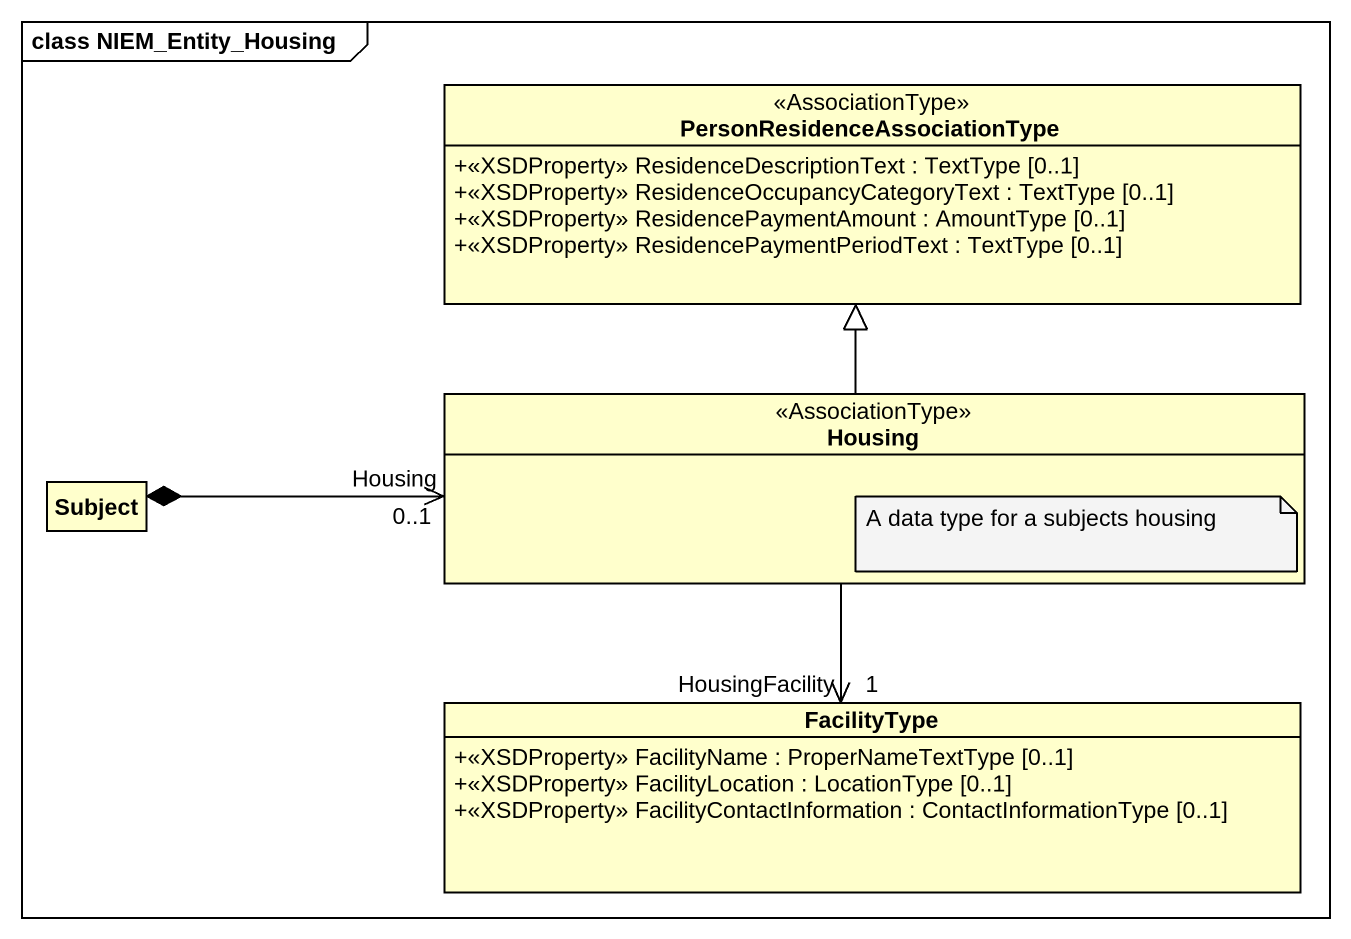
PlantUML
@startuml
mainframe class NIEM_Entity_Housing
hide circle
hide empty members
skinparam classAttributeIconSize 0
class "PersonResidenceAssociationType" as PersonResidenceAssociationTy <<AssociationType>> {
  +<<XSDProperty>> ResidenceDescriptionText : TextType [0..1]
  +<<XSDProperty>> ResidenceOccupancyCategoryText : TextType [0..1]
  +<<XSDProperty>> ResidencePaymentAmount : AmountType [0..1]
  +<<XSDProperty>> ResidencePaymentPeriodText : TextType [0..1]
}
class Housing <<AssociationType>>
class Subject
class FacilityType {
  +<<XSDProperty>> FacilityName : ProperNameTextType [0..1]
  +<<XSDProperty>> FacilityLocation : LocationType [0..1]
  +<<XSDProperty>> FacilityContactInformation : ContactInformationType [0..1]
}
Housing -up-|> PersonResidenceAssociationTy
Housing --> "HousingFacility\n1" FacilityType
Subject *-right-> "Housing\n0..1" Housing
note as N1
  A data type for a subjects housing
end note
@enduml
